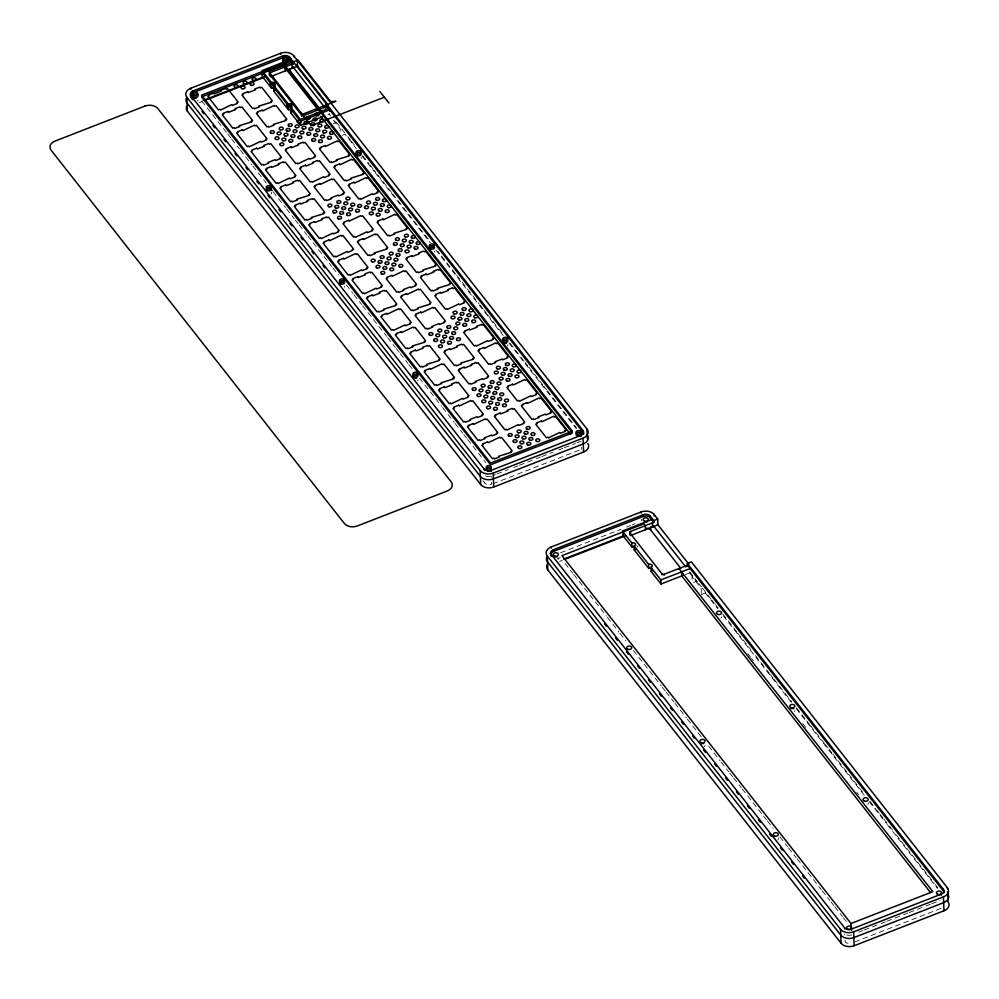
<?xml version="1.0" encoding="UTF-8"?>
<svg xmlns="http://www.w3.org/2000/svg" width="999" height="999" viewBox="0 0 999 999"><rect width="100%" height="100%" fill="white"/><g stroke="black" fill="none" stroke-linecap="round" stroke-linejoin="round"><path stroke-width="0.75" stroke-dasharray="5 3.75" d="M199.126 102.685L201.935 101.586M328.034 114.598L329.857 113.886M333.216 123.689L335.889 122.652L333.279 119.343M342.307 135.252L344.967 134.216L356.343 148.689M485.601 475.861A5.095 3.521 -2.1 0 0 491.296 476.161L495.504 474.525M496.903 473.976L508.141 469.605M513.748 467.42L517.969 465.784M519.368 465.247L533.404 459.777M536.213 458.691L540.422 457.043M541.833 456.506L553.059 452.135M558.678 449.95L562.887 448.301M564.298 447.764L575.524 443.394M576.923 442.844L581.143 441.208M492.994 483.741L581.443 449.325A5.095 3.521 -2.1 0 0 581.83 449.15M560.626 552.747L620.991 529.258M626.61 527.072L630.819 525.437M632.217 524.887L635.027 523.801M557.38 558.691L560.189 557.604M559.515 561.413L562.325 560.327M685.476 574.487L690.247 572.627M693.606 582.429L696.278 581.393L688.473 571.453M701.36 594.505L705.356 592.956L705.182 587.949M858.703 932.167L862.911 930.531M864.322 929.982L879.757 923.975M881.168 923.426L885.376 921.79M886.775 921.24L902.222 915.234M903.62 914.684L907.841 913.049M909.24 912.499L924.687 906.493M926.085 905.943L930.294 904.307M931.705 903.758L940.121 900.486M854.782 941.92L941.832 908.054M336.426 122.24L346.74 135.377M347.677 136.576L350.499 140.16M351.436 141.359L354.245 144.942M362.699 155.682L369.268 164.048M370.204 165.247L373.014 168.831M373.963 170.017L375.836 172.415M377.709 174.8L391.783 192.72M392.732 193.906L430.269 241.696M437.774 251.248L439.647 253.634M441.521 256.031L455.606 273.938M456.543 275.137L479.058 303.808M479.995 305.007L482.817 308.591M483.753 309.777L486.575 313.361M487.512 314.56L497.827 327.697M498.763 328.896L501.585 332.48M510.027 343.231L519.418 355.169M521.291 357.555L524.113 361.139M525.049 362.337L527.859 365.921M528.796 367.12L542.882 385.04M543.818 386.226L546.628 389.81M547.564 391.009L576.66 428.034M689.66 571.878L693.98 577.372M694.904 578.558L697.702 582.105M698.638 583.291L701.423 586.85M702.359 588.036L710.739 598.713M711.675 599.899L714.472 603.458M715.396 604.645L718.194 608.191M722.851 614.123L736.825 631.905M737.761 633.091L750.798 649.7M755.456 655.619L765.696 668.668M766.633 669.854L769.43 673.413M770.354 674.6L773.151 678.146M774.088 679.332L784.327 692.382M785.264 693.568L791.782 701.86M796.44 707.791L805.756 719.655M806.692 720.841L809.477 724.387M810.414 725.574L820.666 738.623M821.59 739.809L824.387 743.368M825.311 744.555L828.109 748.101M829.045 749.287L831.842 752.846M832.766 754.033L846.74 771.815M848.601 774.188L864.435 794.342M870.029 801.46L875.624 808.578M876.548 809.764L879.345 813.323M880.281 814.51L883.066 818.056M884.003 819.242L894.242 832.292M896.115 834.664L934.302 883.278M935.239 884.465L938.024 888.011M328.946 113.824L330.681 116.034M362.025 155.931L374.338 171.603M375.287 172.815L430.244 242.757M435.926 250L503.196 335.627M508.878 342.857L576.148 428.484M705.356 592.956L717.682 608.628M723.363 615.871L791.583 702.697M796.315 708.728L864.535 795.566M869.267 801.598L886.325 823.301M887.274 824.512L937.487 888.423M333.366 120.117L340.746 129.508L340.846 132.255M747.789 653.608L750.636 657.217M751.573 658.428L753.471 660.839M802.746 723.551L805.581 727.172M856.742 792.294L858.641 794.704M636.7 545.516L638.036 547.227M201.748 100.974L226.798 132.855M227.76 134.078L230.657 137.762M231.618 138.986L239.323 148.801M240.284 150.025L251.848 164.735M252.809 165.959L266.296 183.129M273.039 191.708L285.564 207.655M286.526 208.878L294.23 218.681M295.192 219.917L298.089 223.589M299.051 224.812L306.755 234.628M307.717 235.851L331.805 266.508M332.767 267.732L338.549 275.087M346.253 284.902L352.997 293.481M353.958 294.705L361.663 304.52M362.625 305.744L386.713 336.401M387.674 337.625L395.379 347.44M396.341 348.663L399.238 352.335M400.199 353.571L407.904 363.374M408.866 364.598L413.686 370.729M419.468 378.097L441.62 406.293M442.582 407.517L454.145 422.227M455.107 423.464L462.812 433.266M463.773 434.49L466.658 438.174M467.632 439.398L485.926 462.699M565.034 563.386L572.739 573.201M573.701 574.425L606.455 616.108M607.417 617.332L618.98 632.055M619.942 633.279L625.724 640.634M633.428 650.449L661.363 686.001M662.325 687.225L665.222 690.908M666.183 692.132L673.888 701.947M674.849 703.171L686.413 717.881M687.374 719.105L701.822 737.499M708.566 746.091L720.129 760.801M721.091 762.025L728.795 771.84M729.757 773.064L732.654 776.735M733.616 777.971L741.32 787.774M742.282 788.998L762.512 814.747M763.473 815.983L766.37 819.655M767.332 820.878L773.114 828.246M779.857 836.825L787.562 846.628M788.523 847.864L796.228 857.666M797.19 858.89L821.278 889.547M822.239 890.771L829.944 900.586M830.906 901.81L833.79 905.494M834.764 906.717L842.469 916.52M843.431 917.756L846.315 921.428M482.867 480.644L484.69 482.967A5.095 3.521 -2.1 0 0 491.595 484.29L491.52 482.255M844.804 934.09L844.842 935.114M845.029 940.184L845.079 941.707A5.095 3.521 -2.1 0 0 851.56 943.168M701.323 593.331L701.136 588.249L692.045 576.685L692.232 581.693M641.37 519.318L641.42 520.841M581.368 447.29L581.443 449.325M491.296 476.161L491.333 477.185M484.652 481.955L484.69 482.967M198.152 99.912A2.547 1.761 -2.1 0 1 197.39 101.036M271.179 192.258A2.547 1.761 -2.1 0 1 271.041 194.093M361.026 157.293A2.547 1.761 -2.1 0 1 361.226 158.641M344.742 286.039A2.547 1.761 -2.1 0 1 344.493 287.262M434.59 251.074A2.547 1.761 -2.1 0 1 434.54 251.96M507.954 344.568A2.547 1.761 -2.1 0 1 507.367 345.916M418.119 379.707A2.547 1.761 -2.1 0 1 417.52 380.881M851.685 934.902A5.095 3.521 -2.1 0 1 845.304 934.115M558.503 558.116A2.547 1.761 -2.1 0 1 558.104 559.502M721.715 616.833A2.547 1.761 -2.1 0 1 720.941 618.131M705.144 745.479A2.547 1.761 -2.1 0 1 704.233 746.54M794.992 710.514A2.547 1.761 -2.1 0 1 794.267 711.463M868.231 802.971A2.547 1.761 -2.1 0 1 867.906 804.507M778.383 837.936A2.547 1.761 -2.1 0 1 777.909 839.61"/><path stroke-width="1.5" d="M291.171 59.116L262 70.604L300.399 119.48L329.645 108.092M274.163 88.337A2.448 1.686 -2.1 0 0 271.628 88.287L262.213 76.411L262.075 72.353L291.233 60.852L291.283 62.375M651.623 519.58L622.464 531.081L631.805 542.981L631.955 547.04L622.602 535.139M587.899 443.494A9.628 6.656 -2.1 0 1 583.578 452.048L493.731 487.012A9.628 6.656 -2.1 0 1 480.694 484.527L187.425 111.226L186.913 97.315A9.628 6.656 -2.1 0 1 190.859 88.224L280.707 53.272A9.628 6.656 -2.1 0 1 293.743 55.744L587.012 429.046L587.087 431.218M190.959 96.841L190.909 95.754A5.095 3.521 -2.1 0 1 193.007 90.946L282.854 55.994A5.095 3.521 -2.1 0 1 289.747 57.305L583.016 430.594L583.079 432.342A5.095 3.521 -2.1 0 1 583.678 433.941M190.409 96.241A5.095 3.521 -2.1 0 1 193.069 92.682L282.917 57.73A5.095 3.521 -2.1 0 1 289.81 59.041L293.419 63.624L270.117 72.69A1.611 1.111 -2.1 0 0 269.468 74.213L269.505 75.474M203.184 100.412L264.935 76.386M204.745 100.499L263.711 77.547M269.468 74.213L301.598 115.122A1.611 1.111 -2.1 0 0 303.771 115.534L327.073 106.468L327.01 104.733M322.552 116.733L300.612 125.275L300.462 121.216L329.707 109.828L329.77 111.351M384.365 97.228L311.213 125.687L269.405 72.465A1.611 1.111 -2.1 0 1 270.055 70.954L298.052 60.065L330.794 101.723L335.951 101.249L303.708 113.786A1.611 1.111 -2.1 0 1 301.536 113.374M190.909 95.754L484.178 469.055A5.095 3.521 -2.1 0 0 491.083 470.367L580.931 435.402A5.095 3.521 -2.1 0 0 583.016 430.594M186.913 97.315L480.182 470.604A9.628 6.656 -2.1 0 0 493.219 473.089L583.066 438.124A9.628 6.656 -2.1 0 0 587.012 429.046M947.801 898.65L947.914 901.697A9.628 6.656 -2.1 0 1 943.968 910.776L854.12 945.741A9.628 6.656 -2.1 0 1 841.083 943.256L547.814 569.967L547.302 556.043A9.628 6.656 -2.1 0 1 551.248 546.952L641.096 512A9.628 6.656 -2.1 0 1 654.133 514.473L657.742 519.068L657.954 524.862L630.656 535.489M551.348 555.906L551.298 554.495A5.095 3.521 -2.1 0 1 553.396 549.687L643.244 514.722A5.095 3.521 -2.1 0 1 650.137 516.033L653.746 520.629L653.808 522.365L630.506 531.431A1.611 1.111 -2.1 0 0 629.857 532.942L629.932 534.964M550.861 553.908A5.095 3.521 -2.1 0 1 553.458 551.423L643.306 516.458A5.095 3.521 -2.1 0 1 650.199 517.769L653.808 522.365M653.746 520.629L657.742 519.068M563.598 559.14L623.226 535.939L623.089 531.88M565.134 559.228L625.499 535.739M944.067 892.669A5.095 3.521 -2.1 0 0 943.468 891.071L687.462 565.197L687.399 563.461L691.395 561.9L947.402 887.774L947.439 888.86M629.857 532.942L661.987 573.851A1.611 1.111 -2.1 0 0 664.16 574.263L687.462 565.197M682.816 575.511L661.001 584.003L660.851 579.944L690.097 568.568M851.136 927.559L850.986 923.501L932.841 891.657L678.97 568.506L679.008 569.517M551.298 554.495L844.567 927.784A5.095 3.521 -2.1 0 0 851.473 929.095L941.32 894.142A5.095 3.521 -2.1 0 0 943.406 889.335L687.399 563.461M547.302 556.043L840.571 929.345A9.628 6.656 -2.1 0 0 853.608 931.817L943.456 896.865A9.628 6.656 -2.1 0 0 947.402 887.774M379.82 91.446L388.911 103.009M296.703 65.047L327.859 104.708M657.28 524L688.798 564.135M327.073 106.468L583.079 432.342M293.132 67.133L324.812 107.455M685.501 566.583L653.246 525.524A1.611 1.111 -2.1 0 1 652.534 526.972L652.384 522.914A1.611 1.111 -2.1 0 0 653.046 521.403M286.214 69.443A5.095 3.521 -2.1 0 1 290.259 71.216L320.354 109.528M646.603 528.184A5.095 3.521 -2.1 0 1 650.649 529.957L680.744 568.256M318.581 109.765L572.452 432.917L490.596 464.772L201.611 96.915L283.454 65.06L284.927 66.933L285.077 70.991M283.441 65.747L317.095 108.579M320.654 116.284L570.679 434.528M930.106 892.032L681.755 575.923L681.618 571.865M262.075 72.353L271.416 84.253L271.566 88.312M288.399 109.728L288.249 105.669L273.726 87.188L273.876 91.246L288.399 109.728A2.448 1.686 -2.1 0 1 291.184 109.853M300.462 121.216L290.559 108.604L290.709 112.675L300.612 125.275M634.115 545.929L648.638 564.41L648.788 568.468L634.265 549.987L634.165 545.904A2.448 1.686 -2.1 0 0 635.177 543.593A2.448 1.686 -2.1 0 0 631.868 542.969M650.948 567.345L660.851 579.944M661.001 584.003L651.098 571.403L650.998 567.32A2.448 1.686 -2.1 0 0 651.997 565.009A2.448 1.686 -2.1 0 0 648.688 564.385M850.986 923.501L562 555.644L643.843 523.801L645.317 525.661L645.466 529.72M270.155 188.037L272.078 190.484M190.971 97.49L192.807 99.825M201.973 111.488L203.808 113.824M212.974 125.487L214.81 127.822M223.976 139.498L225.799 141.821M234.965 153.496L236.8 155.819M245.966 167.495L247.802 169.818M256.968 181.493L258.791 183.816M267.957 195.492L269.792 197.814M278.958 209.49L280.794 211.813M289.96 223.489L291.783 225.811M300.949 237.487L302.784 239.81M311.95 251.486L313.786 253.808M322.952 265.484L324.787 267.819M604.52 623.888L606.356 626.223M615.521 637.886L617.357 640.222M626.51 651.885L628.346 654.22M637.512 665.883L639.348 668.219M648.513 679.882L650.349 682.217M659.515 693.88L661.338 696.216M670.504 707.879L672.339 710.214M681.505 721.877L683.341 724.213M692.507 735.876L694.33 738.211M703.496 749.874L705.331 752.21M714.497 763.873L716.333 766.208M725.499 777.871L727.334 780.207M736.488 791.87L738.323 794.205M747.489 805.868L749.325 808.203M758.491 819.867L760.326 822.202M769.48 833.865L771.315 836.2M780.481 847.864L782.317 850.199M791.483 861.862L793.318 864.197M802.484 875.861L804.307 878.196M947.551 891.77L947.739 897.127M943.406 889.335L943.468 891.071M943.456 896.865L943.968 910.776M941.32 894.142L941.358 895.229M853.608 931.817L854.12 945.741M851.473 929.095L851.51 930.181M844.567 927.784L844.617 928.87M840.571 929.345L841.083 943.256M686.088 567.02L686.038 565.746A1.611 1.111 -2.1 0 1 688.211 566.158M664.16 574.263L664.198 575.274M661.987 573.851L662.025 574.862M654.133 514.473L654.183 515.934M650.137 516.033L650.199 517.769M650.536 526.91L650.649 529.957M643.244 514.722L643.306 516.458M641.096 512L641.133 513.086M630.506 531.431L630.644 534.977M587.125 431.943L587.375 438.898M583.066 438.124L583.578 452.048M580.931 435.402L580.968 436.488M553.396 549.687L553.458 551.423M551.248 546.952L551.286 548.051M551.436 552.035L551.498 553.771M493.219 473.089L493.731 487.012M491.083 470.367L491.121 471.453M484.178 469.055L484.228 470.142M480.182 470.604L480.694 484.527M327.859 108.441L327.822 107.43A1.611 1.111 -2.1 0 0 325.649 107.018L325.686 108.029M303.771 115.534L303.808 116.546M301.598 115.122L301.648 116.384M297.352 60.34L297.565 66.134L270.267 76.748L270.23 75.737M293.743 55.744L293.781 56.831M293.356 61.888L293.419 63.624M292.707 63.936L292.657 62.662A1.611 1.111 -2.1 0 1 291.995 64.186L292.145 68.244A1.611 1.111 -2.1 0 0 292.869 66.808M289.747 57.305L289.81 59.041M290.16 68.681L290.259 71.216M282.854 55.994L282.917 57.73M280.707 53.272L280.744 54.358M270.117 72.69L270.23 75.487M193.007 90.946L193.069 92.682M190.859 88.224L190.896 89.311M186.738 97.403A9.628 6.656 -2.1 0 0 187.125 103.109L480.394 476.411A9.628 6.656 -2.1 0 0 493.431 478.883L583.279 443.931A9.628 6.656 -2.1 0 0 587.225 434.84M194.218 98.364A2.547 1.761 -2.1 0 1 196.353 98.102M284.265 63.312A2.547 1.761 -2.1 0 1 286.201 63.149M504.645 343.156A2.547 1.761 -2.1 0 1 506.406 343.181M414.797 378.122A2.547 1.761 -2.1 0 1 416.558 378.134M325.587 105.282A1.611 1.111 -2.1 0 1 327.759 105.694M271.478 84.228A2.448 1.686 -2.1 0 1 274.787 84.865A2.448 1.686 -2.1 0 1 273.788 87.175L273.926 91.234A2.448 1.686 -2.1 0 0 274.925 90.534M288.299 105.644A2.448 1.686 -2.1 0 1 291.608 106.281A2.448 1.686 -2.1 0 1 290.609 108.591L290.759 112.65A2.448 1.686 -2.1 0 0 291.745 111.95M292.595 60.927A1.611 1.111 -2.1 0 1 291.933 62.438M187.425 111.226A9.628 6.656 -2.1 0 1 186.701 106.169M283.479 61.638A5.095 3.521 -2.1 0 1 284.39 61.426M947.614 893.581A9.628 6.656 -2.1 0 1 943.668 902.659L853.82 937.624A9.628 6.656 -2.1 0 1 840.783 935.139L547.514 561.838A9.628 6.656 -2.1 0 1 546.79 556.793M549.999 553.458A9.628 6.656 -2.1 0 1 551.46 552.759M547.814 569.967A9.628 6.656 -2.1 0 1 547.09 564.91M635.314 549.263A2.448 1.686 -2.1 0 1 634.315 549.962M632.005 547.027A2.448 1.686 -2.1 0 1 634.927 547.277M652.135 570.679A2.448 1.686 -2.1 0 1 651.148 571.378M648.838 568.443A2.448 1.686 -2.1 0 1 651.91 568.818M551.173 555.943A5.095 3.521 -2.1 0 1 550.998 555.644M555.007 556.942A2.547 1.761 -2.1 0 1 557.23 556.967M644.855 521.977A2.547 1.761 -2.1 0 1 647.077 522.015M701.248 743.743A2.547 1.761 -2.1 0 1 703.87 743.618M791.096 708.791A2.547 1.761 -2.1 0 1 793.718 708.666M144.88 106.119L55.032 141.084A9.628 6.656 -2.1 0 0 51.086 150.162L344.355 523.464A9.628 6.656 -2.1 0 0 357.392 525.936L447.24 490.984A9.628 6.656 -2.1 0 0 451.186 481.893L157.904 108.591A9.628 6.656 -2.1 0 0 144.88 106.119M283.391 63.324L201.536 95.18L490.534 463.024L572.39 431.181L283.391 63.324M213.549 93.119L208.591 95.042L209.203 95.817L207.792 96.366L218.381 109.853L219.805 109.303L220.404 110.077L231.83 104.62L232.43 105.395L237.387 103.471L236.775 102.697L238.199 102.148L227.597 88.661L226.186 89.211L225.574 88.436L220.617 90.36L221.229 91.134L214.148 93.881L213.549 93.119M247.715 91.808L242.757 93.731L243.369 94.505L241.958 95.055L252.547 108.541L253.971 107.992L254.57 108.766L259.528 106.843L258.916 106.069L271.553 102.16L270.941 101.386L272.365 100.837L261.763 87.35L260.339 87.9L259.74 87.125L254.782 89.048L255.394 89.823L248.314 92.582L247.715 91.808M227.972 111.476L223.014 113.399L223.626 114.173L222.215 114.723L232.804 128.209L234.228 127.66L234.827 128.434L239.785 126.511L239.173 125.737L251.81 121.828L251.199 121.054L252.622 120.504L242.02 107.018L240.609 107.567L239.997 106.793L235.04 108.716L235.652 109.49L228.571 112.25L227.972 111.476M262.138 110.165L257.18 112.088L257.792 112.862L256.381 113.411L266.97 126.91L268.394 126.361L268.993 127.123L273.951 125.2L273.339 124.425L285.976 120.517L285.364 119.743L286.788 119.193L276.186 105.707L274.775 106.256L274.163 105.482L262.737 110.939L262.138 110.165M242.395 129.833L237.437 131.756L238.049 132.53L236.638 133.079L247.228 146.578L248.651 146.016L249.25 146.791L260.677 141.346L261.276 142.108L266.233 140.185L265.622 139.41L267.045 138.861L256.443 125.375L255.032 125.924L254.42 125.15L242.994 130.607L242.395 129.833M256.818 148.189L251.86 150.112L252.472 150.886L251.061 151.436L261.651 164.935L263.074 164.385L263.674 165.147L268.631 163.224L268.019 162.45L275.1 159.703L275.699 160.477L280.657 158.541L280.045 157.78L281.468 157.23L270.866 143.731L269.455 144.281L268.843 143.506L263.886 145.442L264.498 146.204L257.417 148.963L256.818 148.189M290.984 146.878L286.026 148.814L286.638 149.575L285.227 150.137L295.816 163.624L297.24 163.074L297.839 163.848L309.265 158.391L309.865 159.166L314.822 157.243L314.21 156.468L315.634 155.919L305.032 142.42L303.621 142.969L303.009 142.208L298.052 144.131L298.664 144.905L291.583 147.652L290.984 146.878M271.241 166.546L266.283 168.481L266.895 169.243L265.484 169.793L276.074 183.292L277.497 182.742L278.097 183.516L289.523 178.059L290.122 178.833L295.08 176.91L294.468 176.136L295.891 175.587L285.289 162.088L283.878 162.637L283.266 161.875L278.309 163.799L278.921 164.573L271.84 167.32L271.241 166.546M325.15 145.579L320.192 147.502L320.804 148.277L319.393 148.826L329.982 162.313L331.406 161.763L332.005 162.537L336.963 160.614L336.351 159.84L348.988 155.931L348.376 155.157L349.8 154.608L339.198 141.121L337.787 141.671L337.175 140.896L325.749 146.341L325.15 145.579M305.407 165.247L300.449 167.17L301.061 167.944L299.65 168.494L310.239 181.98L311.663 181.431L312.262 182.205L323.688 176.748L324.288 177.522L329.245 175.599L328.634 174.825L330.057 174.276L319.455 160.777L318.044 161.338L317.432 160.564L312.475 162.487L313.087 163.262L306.006 166.009L305.407 165.247M285.664 184.915L280.707 186.838L281.318 187.612L279.907 188.162L290.497 201.648L291.92 201.099L292.52 201.873L297.477 199.937L296.865 199.176L309.503 195.267L308.891 194.493L310.314 193.943L299.712 180.444L298.301 181.006L297.69 180.232L292.732 182.155L293.344 182.929L286.263 185.677L285.664 184.915M339.573 163.936L334.615 165.859L335.227 166.633L333.816 167.183L344.405 180.669L345.829 180.12L346.428 180.894L351.386 178.971L350.774 178.197L363.411 174.288L362.799 173.514L364.223 172.964L353.621 159.478L352.21 160.027L351.598 159.253L340.172 164.71L339.573 163.936M319.83 183.604L314.872 185.527L315.484 186.301L314.073 186.85L324.663 200.337L326.086 199.788L326.685 200.562L331.643 198.639L331.031 197.864L338.112 195.117L338.711 195.879L343.668 193.956L343.057 193.182L344.48 192.632L333.878 179.146L332.467 179.695L331.855 178.921L320.429 184.378L319.83 183.604M300.087 203.272L295.13 205.195L295.741 205.969L294.33 206.518L304.92 220.005L306.343 219.455L306.943 220.23L311.9 218.306L311.288 217.532L323.926 213.624L323.314 212.849L324.737 212.3L314.136 198.813L312.724 199.363L312.113 198.589L307.155 200.512L307.767 201.286L300.687 204.033L300.087 203.272M353.996 182.293L349.038 184.216L349.65 184.99L348.239 185.539L358.828 199.038L360.252 198.476L360.851 199.251L372.277 193.806L372.877 194.568L377.834 192.645L377.222 191.87L378.646 191.321L368.044 177.834L366.633 178.384L366.021 177.61L354.595 183.067L353.996 182.293M314.51 221.628L309.553 223.551L310.165 224.325L308.753 224.875L319.343 238.374L320.766 237.812L321.366 238.586L332.792 233.142L333.391 233.903L338.349 231.98L337.737 231.206L339.161 230.657L328.559 217.17L327.148 217.72L326.536 216.945L321.578 218.868L322.19 219.643L315.11 222.402L314.51 221.628M348.676 220.317L343.718 222.24L344.33 223.014L342.919 223.564L353.509 237.063L354.932 236.513L355.532 237.275L366.958 231.83L367.557 232.605L372.515 230.669L371.903 229.907L373.326 229.358L362.724 215.859L361.313 216.408L360.701 215.634L349.275 221.091L348.676 220.317M328.933 239.985L323.976 241.908L324.588 242.682L323.177 243.232L333.766 256.731L335.189 256.181L335.789 256.943L347.215 251.498L347.814 252.272L352.772 250.337L352.16 249.575L353.584 249.013L342.982 235.527L341.571 236.076L340.959 235.302L329.533 240.759L328.933 239.985M382.842 219.006L377.884 220.941L378.496 221.703L377.085 222.253L387.674 235.752L389.098 235.202L389.697 235.976L394.655 234.041L394.043 233.279L406.68 229.37L406.069 228.596L407.492 228.047L396.89 214.548L395.479 215.097L394.867 214.335L383.441 219.78L382.842 219.006M363.099 238.674L358.142 240.609L358.753 241.371L357.342 241.92L367.932 255.419L369.355 254.87L369.955 255.644L374.912 253.709L374.3 252.947L386.938 249.038L386.326 248.264L387.749 247.715L377.147 234.216L375.736 234.765L375.124 234.003L363.698 239.448L363.099 238.674M343.356 258.341L338.399 260.277L339.011 261.039L337.6 261.588L348.189 275.087L349.613 274.538L350.212 275.312L361.638 269.855L362.237 270.629L367.195 268.694L366.583 267.932L368.007 267.382L357.405 253.883L355.994 254.433L355.382 253.671L343.956 259.116L343.356 258.341M357.779 276.698L352.822 278.634L353.434 279.408L352.023 279.957L362.612 293.444L364.036 292.894L364.635 293.669L376.061 288.212L376.66 288.986L381.618 287.063L381.006 286.288L382.43 285.739L371.828 272.24L370.417 272.789L369.805 272.028L364.847 273.951L365.459 274.725L358.379 277.472L357.779 276.698M411.688 255.732L406.73 257.655L407.342 258.429L405.931 258.978L416.521 272.465L417.944 271.915L418.544 272.69L423.501 270.766L422.889 269.992L435.527 266.084L434.915 265.309L436.338 264.76L425.736 251.273L424.325 251.823L423.713 251.049L418.756 252.972L419.368 253.746L412.287 256.493L411.688 255.732M391.945 275.399L386.988 277.322L387.6 278.097L386.188 278.646L396.778 292.133L398.201 291.583L398.801 292.357L403.758 290.434L403.146 289.66L410.227 286.9L410.826 287.675L415.784 285.751L415.172 284.977L416.595 284.428L405.994 270.941L404.583 271.491L403.971 270.717L392.545 276.161L391.945 275.399M372.202 295.067L367.245 296.99L367.857 297.764L366.446 298.314L377.035 311.8L378.459 311.251L379.058 312.025L384.016 310.102L383.404 309.328L396.041 305.419L395.429 304.645L396.853 304.096L386.251 290.609L384.84 291.159L384.228 290.384L379.27 292.307L379.882 293.082L372.802 295.829L372.202 295.067M426.111 274.088L421.153 276.011L421.765 276.785L420.354 277.335L430.944 290.834L432.367 290.272L432.967 291.046L437.924 289.123L437.312 288.349L449.95 284.44L449.338 283.666L450.761 283.117L440.159 269.63L438.748 270.18L438.136 269.405L433.179 271.328L433.791 272.103L426.71 274.862L426.111 274.088M406.368 293.756L401.411 295.679L402.023 296.453L400.611 297.003L411.201 310.489L412.624 309.94L413.224 310.714L418.181 308.791L417.57 308.017L430.207 304.108L429.595 303.334L431.019 302.784L420.417 289.298L419.006 289.847L418.394 289.073L406.968 294.53L406.368 293.756M386.625 313.424L381.668 315.347L382.28 316.121L380.869 316.671L391.458 330.157L392.882 329.608L393.481 330.382L404.907 324.937L405.507 325.699L410.464 323.776L409.852 323.002L411.276 322.452L400.674 308.966L399.263 309.515L398.651 308.741L387.225 314.198L386.625 313.424M440.534 292.445L435.576 294.368L436.188 295.142L434.777 295.692L445.367 309.19L446.79 308.641L447.39 309.403L458.816 303.958L459.415 304.732L464.373 302.797L463.761 302.035L465.184 301.473L454.582 287.987L453.171 288.536L452.559 287.762L447.602 289.698L448.214 290.459L441.133 293.219L440.534 292.445M420.791 312.113L415.834 314.036L416.446 314.81L415.035 315.359L425.624 328.858L427.048 328.309L427.647 329.071L432.604 327.148L431.993 326.373L439.073 323.626L439.672 324.4L444.63 322.465L444.018 321.703L445.442 321.141L434.84 307.655L433.429 308.204L432.817 307.43L421.391 312.887L420.791 312.113M401.049 331.78L396.091 333.703L396.703 334.478L395.292 335.027L405.881 348.526L407.305 347.977L407.904 348.738L412.862 346.815L412.25 346.041L424.887 342.133L424.275 341.358L425.699 340.809L415.097 327.322L413.686 327.872L413.074 327.098L401.648 332.555L401.049 331.78M415.472 350.137L410.514 352.073L411.126 352.834L409.715 353.384L420.304 366.883L421.728 366.333L422.327 367.095L427.285 365.172L426.673 364.398L439.31 360.489L438.698 359.727L440.122 359.178L429.52 345.679L428.109 346.228L427.497 345.454L422.552 347.39L423.151 348.164L416.071 350.911L415.472 350.137M469.38 329.158L464.423 331.094L465.034 331.868L463.623 332.417L474.213 345.904L475.636 345.354L476.236 346.129L487.662 340.671L488.261 341.446L493.219 339.523L492.607 338.748L494.03 338.199L483.429 324.7L482.017 325.249L481.406 324.488L476.448 326.411L477.06 327.185L469.98 329.932L469.38 329.158M449.637 348.826L444.68 350.761L445.292 351.536L443.881 352.085L454.47 365.572L455.894 365.022L456.493 365.796L461.451 363.861L460.839 363.099L473.476 359.19L472.864 358.416L474.288 357.867L463.686 344.368L462.275 344.917L461.663 344.156L456.718 346.079L457.317 346.853L450.237 349.6L449.637 348.826M429.895 368.494L424.937 370.429L425.549 371.191L424.138 371.753L434.727 385.239L436.151 384.69L436.75 385.464L441.708 383.529L441.096 382.767L453.733 378.858L453.121 378.084L454.545 377.535L443.943 364.036L442.532 364.585L441.92 363.823L430.494 369.268L429.895 368.494M483.803 347.527L478.846 349.45L479.458 350.224L478.046 350.774L488.636 364.26L490.059 363.711L490.659 364.485L495.616 362.562L495.005 361.788L502.085 359.028L502.684 359.802L507.642 357.879L507.03 357.105L508.454 356.556L497.852 343.069L496.441 343.619L495.829 342.844L484.403 348.289L483.803 347.527M464.06 367.195L459.103 369.118L459.715 369.892L458.304 370.442L468.893 383.928L470.317 383.379L470.916 384.153L475.874 382.23L475.262 381.456L482.342 378.696L482.942 379.47L487.899 377.547L487.287 376.773L488.711 376.223L478.109 362.737L476.698 363.286L476.086 362.512L471.141 364.435L471.74 365.209L464.66 367.957L464.06 367.195M444.318 386.863L439.36 388.786L439.972 389.56L438.561 390.109L449.15 403.596L450.574 403.047L451.173 403.821L462.599 398.364L463.199 399.138L468.156 397.215L467.544 396.441L468.968 395.891L458.366 382.405L456.955 382.954L456.343 382.18L451.398 384.103L451.998 384.877L444.917 387.624L444.318 386.863M458.741 405.219L453.783 407.142L454.395 407.917L452.984 408.466L463.573 421.953L464.997 421.403L465.596 422.177L470.554 420.254L469.942 419.48L477.023 416.733L477.622 417.495L482.579 415.572L481.968 414.797L483.391 414.248L472.789 400.761L471.378 401.311L470.766 400.537L459.34 405.994L458.741 405.219M512.649 384.24L507.692 386.163L508.304 386.938L506.893 387.487L517.482 400.986L518.906 400.437L519.505 401.198L530.931 395.754L531.53 396.528L536.488 394.593L535.876 393.818L537.3 393.269L526.698 379.782L525.287 380.332L524.675 379.558L513.249 385.015L512.649 384.24M473.164 423.576L468.206 425.499L468.818 426.273L467.407 426.823L477.997 440.322L479.42 439.76L480.019 440.534L484.977 438.611L484.365 437.837L491.446 435.089L492.045 435.851L497.002 433.928L496.391 433.154L497.814 432.604L487.212 419.118L485.801 419.667L485.189 418.893L473.776 424.35L473.164 423.576M500.112 413.087L495.167 415.01L495.766 415.784L494.355 416.333L504.957 429.832L506.368 429.283L506.98 430.045L518.394 424.6L519.005 425.374L523.951 423.439L523.351 422.677L524.762 422.115L514.16 408.628L512.749 409.178L512.15 408.404L507.192 410.339L507.804 411.101L500.724 413.861L500.112 413.087M527.072 402.597L522.115 404.533L522.727 405.294L521.316 405.844L531.905 419.343L533.329 418.793L533.928 419.555L538.886 417.632L538.274 416.858L545.354 414.11L545.953 414.885L550.911 412.949L550.299 412.187L551.723 411.638L541.121 398.139L539.71 398.688L539.098 397.914L527.672 403.371L527.072 402.597M487.587 441.933L482.629 443.856L483.241 444.63L481.83 445.179L492.42 458.678L493.843 458.129L494.443 458.891L499.4 456.968L498.788 456.193L511.426 452.285L510.814 451.523L512.237 450.974L501.635 437.475L500.224 438.024L499.612 437.25L488.199 442.707L487.587 441.933M541.495 420.954L536.538 422.889L537.15 423.651L535.739 424.213L546.328 437.699L547.752 437.15L548.351 437.924L559.777 432.467L560.377 433.241L565.334 431.318L564.722 430.544L566.146 429.995L555.544 416.496L554.133 417.045L553.521 416.283L542.095 421.728L541.495 420.954M194.231 97.315A2.547 1.761 -2.1 0 0 198.014 95.679A2.547 1.761 -2.1 0 0 194.168 94.256A2.547 1.761 -2.1 0 0 194.231 97.315M284.078 62.35A2.547 1.761 -2.1 0 0 287.862 60.714A2.547 1.761 -2.1 0 0 284.016 59.303A2.547 1.761 -2.1 0 0 284.078 62.35M267.545 190.634A2.547 1.761 -2.1 0 0 271.328 188.998A2.547 1.761 -2.1 0 0 267.482 187.587A2.547 1.761 -2.1 0 0 267.545 190.634M357.392 155.669A2.547 1.761 -2.1 0 0 361.176 154.033A2.547 1.761 -2.1 0 0 357.33 152.622A2.547 1.761 -2.1 0 0 357.392 155.669M340.859 283.953A2.547 1.761 -2.1 0 0 344.655 282.317A2.547 1.761 -2.1 0 0 340.796 280.906A2.547 1.761 -2.1 0 0 340.859 283.953M430.706 249.001A2.547 1.761 -2.1 0 0 434.503 247.365A2.547 1.761 -2.1 0 0 430.644 245.954A2.547 1.761 -2.1 0 0 430.706 249.001M504.02 342.32A2.547 1.761 -2.1 0 0 507.817 340.684A2.547 1.761 -2.1 0 0 503.971 339.273A2.547 1.761 -2.1 0 0 504.02 342.32M414.185 377.285A2.547 1.761 -2.1 0 0 417.969 375.649A2.547 1.761 -2.1 0 0 414.123 374.238A2.547 1.761 -2.1 0 0 414.185 377.285M487.5 470.604A2.547 1.761 -2.1 0 0 491.283 468.968A2.547 1.761 -2.1 0 0 487.437 467.557A2.547 1.761 -2.1 0 0 487.5 470.604M577.347 435.651A2.547 1.761 -2.1 0 0 581.131 434.016A2.547 1.761 -2.1 0 0 577.285 432.604A2.547 1.761 -2.1 0 0 577.347 435.651M503.409 406.481A2.035 1.411 -2.1 0 0 506.481 405.219A2.035 1.411 -2.1 0 0 503.434 404.033A2.035 1.411 -2.1 0 0 503.409 406.481M494.418 409.977A2.035 1.411 -2.1 0 0 497.49 408.716A2.035 1.411 -2.1 0 0 494.455 407.53A2.035 1.411 -2.1 0 0 494.418 409.977M454.695 329.545A2.035 1.411 -2.1 0 0 457.767 328.284A2.035 1.411 -2.1 0 0 454.72 327.098A2.035 1.411 -2.1 0 0 454.695 329.545M316.096 115.797A2.035 1.411 -2.1 0 0 319.168 114.535A2.035 1.411 -2.1 0 0 316.134 113.349A2.035 1.411 -2.1 0 0 316.096 115.797M298.127 122.79A2.035 1.411 -2.1 0 0 301.198 121.528A2.035 1.411 -2.1 0 0 298.164 120.342A2.035 1.411 -2.1 0 0 298.127 122.79M307.118 119.293A2.035 1.411 -2.1 0 0 310.19 118.032A2.035 1.411 -2.1 0 0 307.143 116.846A2.035 1.411 -2.1 0 0 307.118 119.293M300.849 133.716A2.035 1.411 -2.1 0 0 303.921 132.455A2.035 1.411 -2.1 0 0 300.874 131.269A2.035 1.411 -2.1 0 0 300.849 133.716M358.541 207.155A2.035 1.411 -2.1 0 0 361.613 205.894A2.035 1.411 -2.1 0 0 358.566 204.708A2.035 1.411 -2.1 0 0 358.541 207.155M296.041 127.597A2.035 1.411 -2.1 0 0 299.113 126.336A2.035 1.411 -2.1 0 0 296.066 125.15A2.035 1.411 -2.1 0 0 296.041 127.597M397.003 256.106A2.035 1.411 -2.1 0 0 400.075 254.845A2.035 1.411 -2.1 0 0 397.028 253.671A2.035 1.411 -2.1 0 0 397.003 256.106M497.964 384.615A2.035 1.411 -2.1 0 0 501.036 383.354A2.035 1.411 -2.1 0 0 498.002 382.18A2.035 1.411 -2.1 0 0 497.964 384.615M314.011 120.604A2.035 1.411 -2.1 0 0 317.083 119.343A2.035 1.411 -2.1 0 0 314.036 118.157A2.035 1.411 -2.1 0 0 314.011 120.604M320.904 121.915A2.035 1.411 -2.1 0 0 323.976 120.654A2.035 1.411 -2.1 0 0 320.941 119.468A2.035 1.411 -2.1 0 0 320.904 121.915M305.032 124.101A2.035 1.411 -2.1 0 0 308.104 122.84A2.035 1.411 -2.1 0 0 305.057 121.653A2.035 1.411 -2.1 0 0 305.032 124.101M302.934 128.908A2.035 1.411 -2.1 0 0 306.006 127.647A2.035 1.411 -2.1 0 0 302.972 126.461A2.035 1.411 -2.1 0 0 302.934 128.908M311.925 125.412A2.035 1.411 -2.1 0 0 314.997 124.151A2.035 1.411 -2.1 0 0 311.95 122.964A2.035 1.411 -2.1 0 0 311.925 125.412M497.34 368.881A2.035 1.411 -2.1 0 0 500.412 367.62A2.035 1.411 -2.1 0 0 497.365 366.446A2.035 1.411 -2.1 0 0 497.34 368.881M495.242 373.688A2.035 1.411 -2.1 0 0 498.314 372.427A2.035 1.411 -2.1 0 0 495.279 371.253A2.035 1.411 -2.1 0 0 495.242 373.688M506.318 365.384A2.035 1.411 -2.1 0 0 509.39 364.123A2.035 1.411 -2.1 0 0 506.343 362.949A2.035 1.411 -2.1 0 0 506.318 365.384M504.233 370.192A2.035 1.411 -2.1 0 0 507.305 368.931A2.035 1.411 -2.1 0 0 504.258 367.757A2.035 1.411 -2.1 0 0 504.233 370.192M513.211 366.695A2.035 1.411 -2.1 0 0 516.283 365.434A2.035 1.411 -2.1 0 0 513.249 364.26A2.035 1.411 -2.1 0 0 513.211 366.695M515.934 377.634A2.035 1.411 -2.1 0 0 519.005 376.373A2.035 1.411 -2.1 0 0 515.959 375.187A2.035 1.411 -2.1 0 0 515.934 377.634M506.955 381.118A2.035 1.411 -2.1 0 0 510.027 379.857A2.035 1.411 -2.1 0 0 506.98 378.683A2.035 1.411 -2.1 0 0 506.955 381.118M500.049 379.807A2.035 1.411 -2.1 0 0 503.121 378.546A2.035 1.411 -2.1 0 0 500.087 377.372A2.035 1.411 -2.1 0 0 500.049 379.807M502.147 375A2.035 1.411 -2.1 0 0 505.219 373.738A2.035 1.411 -2.1 0 0 502.172 372.565A2.035 1.411 -2.1 0 0 502.147 375M509.04 376.311A2.035 1.411 -2.1 0 0 512.112 375.05A2.035 1.411 -2.1 0 0 509.065 373.876A2.035 1.411 -2.1 0 0 509.04 376.311M518.019 372.827A2.035 1.411 -2.1 0 0 521.091 371.566A2.035 1.411 -2.1 0 0 518.056 370.379A2.035 1.411 -2.1 0 0 518.019 372.827M511.126 371.503A2.035 1.411 -2.1 0 0 514.198 370.242A2.035 1.411 -2.1 0 0 511.151 369.068A2.035 1.411 -2.1 0 0 511.126 371.503M454.07 313.811A2.035 1.411 -2.1 0 0 457.142 312.55A2.035 1.411 -2.1 0 0 454.095 311.363A2.035 1.411 -2.1 0 0 454.07 313.811M451.973 318.619A2.035 1.411 -2.1 0 0 455.044 317.357A2.035 1.411 -2.1 0 0 452.01 316.171A2.035 1.411 -2.1 0 0 451.973 318.619M463.049 310.314A2.035 1.411 -2.1 0 0 466.121 309.053A2.035 1.411 -2.1 0 0 463.074 307.867A2.035 1.411 -2.1 0 0 463.049 310.314M460.964 315.122A2.035 1.411 -2.1 0 0 464.036 313.861A2.035 1.411 -2.1 0 0 460.989 312.675A2.035 1.411 -2.1 0 0 460.964 315.122M469.942 311.626A2.035 1.411 -2.1 0 0 473.014 310.364A2.035 1.411 -2.1 0 0 469.98 309.178A2.035 1.411 -2.1 0 0 469.942 311.626M472.664 322.552A2.035 1.411 -2.1 0 0 475.736 321.291A2.035 1.411 -2.1 0 0 472.689 320.105A2.035 1.411 -2.1 0 0 472.664 322.552M463.686 326.049A2.035 1.411 -2.1 0 0 466.758 324.787A2.035 1.411 -2.1 0 0 463.711 323.601A2.035 1.411 -2.1 0 0 463.686 326.049M456.78 324.737A2.035 1.411 -2.1 0 0 459.852 323.476A2.035 1.411 -2.1 0 0 456.818 322.29A2.035 1.411 -2.1 0 0 456.78 324.737M458.878 319.93A2.035 1.411 -2.1 0 0 461.95 318.669A2.035 1.411 -2.1 0 0 458.903 317.482A2.035 1.411 -2.1 0 0 458.878 319.93M465.771 321.241A2.035 1.411 -2.1 0 0 468.843 319.98A2.035 1.411 -2.1 0 0 465.796 318.793A2.035 1.411 -2.1 0 0 465.771 321.241M474.75 317.744A2.035 1.411 -2.1 0 0 477.822 316.483A2.035 1.411 -2.1 0 0 474.787 315.297A2.035 1.411 -2.1 0 0 474.75 317.744M467.857 316.433A2.035 1.411 -2.1 0 0 470.929 315.172A2.035 1.411 -2.1 0 0 467.882 313.986A2.035 1.411 -2.1 0 0 467.857 316.433M396.378 240.372A2.035 1.411 -2.1 0 0 399.45 239.111A2.035 1.411 -2.1 0 0 396.403 237.937A2.035 1.411 -2.1 0 0 396.378 240.372M394.28 245.18A2.035 1.411 -2.1 0 0 397.352 243.918A2.035 1.411 -2.1 0 0 394.318 242.745A2.035 1.411 -2.1 0 0 394.28 245.18M405.357 236.875A2.035 1.411 -2.1 0 0 408.429 235.614A2.035 1.411 -2.1 0 0 405.382 234.44A2.035 1.411 -2.1 0 0 405.357 236.875M403.271 241.683A2.035 1.411 -2.1 0 0 406.343 240.422A2.035 1.411 -2.1 0 0 403.296 239.248A2.035 1.411 -2.1 0 0 403.271 241.683M412.25 238.187A2.035 1.411 -2.1 0 0 415.322 236.925A2.035 1.411 -2.1 0 0 412.287 235.752A2.035 1.411 -2.1 0 0 412.25 238.187M414.972 249.113A2.035 1.411 -2.1 0 0 418.044 247.852A2.035 1.411 -2.1 0 0 414.997 246.678A2.035 1.411 -2.1 0 0 414.972 249.113M405.994 252.61A2.035 1.411 -2.1 0 0 409.066 251.348A2.035 1.411 -2.1 0 0 406.019 250.175A2.035 1.411 -2.1 0 0 405.994 252.61M399.088 251.298A2.035 1.411 -2.1 0 0 402.16 250.037A2.035 1.411 -2.1 0 0 399.125 248.863A2.035 1.411 -2.1 0 0 399.088 251.298M401.186 246.491A2.035 1.411 -2.1 0 0 404.258 245.23A2.035 1.411 -2.1 0 0 401.211 244.056A2.035 1.411 -2.1 0 0 401.186 246.491M408.079 247.802A2.035 1.411 -2.1 0 0 411.151 246.541A2.035 1.411 -2.1 0 0 408.104 245.367A2.035 1.411 -2.1 0 0 408.079 247.802M417.058 244.305A2.035 1.411 -2.1 0 0 420.129 243.044A2.035 1.411 -2.1 0 0 417.095 241.87A2.035 1.411 -2.1 0 0 417.058 244.305M410.164 242.994A2.035 1.411 -2.1 0 0 413.236 241.733A2.035 1.411 -2.1 0 0 410.189 240.559A2.035 1.411 -2.1 0 0 410.164 242.994M370.242 214.585A2.035 1.411 -2.1 0 0 373.314 213.324A2.035 1.411 -2.1 0 0 370.279 212.138A2.035 1.411 -2.1 0 0 370.242 214.585M377.147 215.896A2.035 1.411 -2.1 0 0 380.219 214.635A2.035 1.411 -2.1 0 0 377.172 213.449A2.035 1.411 -2.1 0 0 377.147 215.896M365.434 208.466A2.035 1.411 -2.1 0 0 368.506 207.205A2.035 1.411 -2.1 0 0 365.472 206.019A2.035 1.411 -2.1 0 0 365.434 208.466M372.34 209.778A2.035 1.411 -2.1 0 0 375.412 208.516A2.035 1.411 -2.1 0 0 372.365 207.33A2.035 1.411 -2.1 0 0 372.34 209.778M367.532 203.659A2.035 1.411 -2.1 0 0 370.604 202.397A2.035 1.411 -2.1 0 0 367.557 201.211A2.035 1.411 -2.1 0 0 367.532 203.659M383.404 201.473A2.035 1.411 -2.1 0 0 386.476 200.212A2.035 1.411 -2.1 0 0 383.441 199.026A2.035 1.411 -2.1 0 0 383.404 201.473M388.211 207.592A2.035 1.411 -2.1 0 0 391.283 206.331A2.035 1.411 -2.1 0 0 388.249 205.145A2.035 1.411 -2.1 0 0 388.211 207.592M386.126 212.4A2.035 1.411 -2.1 0 0 389.198 211.139A2.035 1.411 -2.1 0 0 386.151 209.952A2.035 1.411 -2.1 0 0 386.126 212.4M379.233 211.089A2.035 1.411 -2.1 0 0 382.305 209.827A2.035 1.411 -2.1 0 0 379.258 208.641A2.035 1.411 -2.1 0 0 379.233 211.089M381.318 206.281A2.035 1.411 -2.1 0 0 384.39 205.02A2.035 1.411 -2.1 0 0 381.343 203.833A2.035 1.411 -2.1 0 0 381.318 206.281M376.511 200.162A2.035 1.411 -2.1 0 0 379.583 198.901A2.035 1.411 -2.1 0 0 376.536 197.715A2.035 1.411 -2.1 0 0 376.511 200.162M374.425 204.97A2.035 1.411 -2.1 0 0 377.497 203.709A2.035 1.411 -2.1 0 0 374.45 202.522A2.035 1.411 -2.1 0 0 374.425 204.97M309.84 130.22A2.035 1.411 -2.1 0 0 312.912 128.958A2.035 1.411 -2.1 0 0 309.865 127.772A2.035 1.411 -2.1 0 0 309.84 130.22M307.742 135.027A2.035 1.411 -2.1 0 0 310.814 133.766A2.035 1.411 -2.1 0 0 307.779 132.58A2.035 1.411 -2.1 0 0 307.742 135.027M318.818 126.723A2.035 1.411 -2.1 0 0 321.89 125.462A2.035 1.411 -2.1 0 0 318.843 124.276A2.035 1.411 -2.1 0 0 318.818 126.723M316.733 131.531A2.035 1.411 -2.1 0 0 319.805 130.27A2.035 1.411 -2.1 0 0 316.758 129.083A2.035 1.411 -2.1 0 0 316.733 131.531M325.711 128.034A2.035 1.411 -2.1 0 0 328.783 126.773A2.035 1.411 -2.1 0 0 325.749 125.599A2.035 1.411 -2.1 0 0 325.711 128.034M328.434 138.961A2.035 1.411 -2.1 0 0 331.506 137.7A2.035 1.411 -2.1 0 0 328.459 136.526A2.035 1.411 -2.1 0 0 328.434 138.961M319.455 142.457A2.035 1.411 -2.1 0 0 322.527 141.196A2.035 1.411 -2.1 0 0 319.48 140.022A2.035 1.411 -2.1 0 0 319.455 142.457M312.55 141.146A2.035 1.411 -2.1 0 0 315.622 139.885A2.035 1.411 -2.1 0 0 312.587 138.711A2.035 1.411 -2.1 0 0 312.55 141.146M314.648 136.339A2.035 1.411 -2.1 0 0 317.719 135.077A2.035 1.411 -2.1 0 0 314.673 133.891A2.035 1.411 -2.1 0 0 314.648 136.339M321.541 137.65A2.035 1.411 -2.1 0 0 324.613 136.388A2.035 1.411 -2.1 0 0 321.566 135.215A2.035 1.411 -2.1 0 0 321.541 137.65M330.519 134.153A2.035 1.411 -2.1 0 0 333.591 132.892A2.035 1.411 -2.1 0 0 330.557 131.718A2.035 1.411 -2.1 0 0 330.519 134.153M323.626 132.842A2.035 1.411 -2.1 0 0 326.698 131.581A2.035 1.411 -2.1 0 0 323.651 130.407A2.035 1.411 -2.1 0 0 323.626 132.842M498.601 400.362A2.035 1.411 -2.1 0 0 501.673 399.101A2.035 1.411 -2.1 0 0 498.626 397.914A2.035 1.411 -2.1 0 0 498.601 400.362M505.494 401.673A2.035 1.411 -2.1 0 0 508.566 400.412A2.035 1.411 -2.1 0 0 505.519 399.225A2.035 1.411 -2.1 0 0 505.494 401.673M489.61 403.846A2.035 1.411 -2.1 0 0 492.682 402.585A2.035 1.411 -2.1 0 0 489.647 401.411A2.035 1.411 -2.1 0 0 489.61 403.846M487.524 408.653A2.035 1.411 -2.1 0 0 490.596 407.392A2.035 1.411 -2.1 0 0 487.549 406.218A2.035 1.411 -2.1 0 0 487.524 408.653M496.503 405.169A2.035 1.411 -2.1 0 0 499.575 403.908A2.035 1.411 -2.1 0 0 496.54 402.722A2.035 1.411 -2.1 0 0 496.503 405.169M242.02 88.686A2.035 1.411 -2.1 0 0 245.092 87.425A2.035 1.411 -2.1 0 0 242.045 86.251A2.035 1.411 -2.1 0 0 242.02 88.686M235.115 87.375A2.035 1.411 -2.1 0 0 238.187 86.114A2.035 1.411 -2.1 0 0 235.152 84.94A2.035 1.411 -2.1 0 0 235.115 87.375M250.999 85.19A2.035 1.411 -2.1 0 0 254.071 83.928A2.035 1.411 -2.1 0 0 251.024 82.755A2.035 1.411 -2.1 0 0 250.999 85.19M253.084 80.382A2.035 1.411 -2.1 0 0 256.156 79.121A2.035 1.411 -2.1 0 0 253.122 77.947A2.035 1.411 -2.1 0 0 253.084 80.382M244.106 83.879A2.035 1.411 -2.1 0 0 247.178 82.617A2.035 1.411 -2.1 0 0 244.131 81.443A2.035 1.411 -2.1 0 0 244.106 83.879M473.101 390.297A2.035 1.411 -2.1 0 0 476.173 389.036A2.035 1.411 -2.1 0 0 473.126 387.862A2.035 1.411 -2.1 0 0 473.101 390.297M479.995 391.608A2.035 1.411 -2.1 0 0 483.066 390.347A2.035 1.411 -2.1 0 0 480.032 389.173A2.035 1.411 -2.1 0 0 479.995 391.608M482.08 386.8A2.035 1.411 -2.1 0 0 485.152 385.539A2.035 1.411 -2.1 0 0 482.117 384.365A2.035 1.411 -2.1 0 0 482.08 386.8M488.986 388.112A2.035 1.411 -2.1 0 0 492.057 386.85A2.035 1.411 -2.1 0 0 489.011 385.676A2.035 1.411 -2.1 0 0 488.986 388.112M491.071 383.304A2.035 1.411 -2.1 0 0 494.143 382.043A2.035 1.411 -2.1 0 0 491.096 380.869A2.035 1.411 -2.1 0 0 491.071 383.304M500.686 395.554A2.035 1.411 -2.1 0 0 503.758 394.293A2.035 1.411 -2.1 0 0 500.711 393.107A2.035 1.411 -2.1 0 0 500.686 395.554M491.695 399.038A2.035 1.411 -2.1 0 0 494.767 397.777A2.035 1.411 -2.1 0 0 491.733 396.603A2.035 1.411 -2.1 0 0 491.695 399.038M482.717 402.535A2.035 1.411 -2.1 0 0 485.789 401.273A2.035 1.411 -2.1 0 0 482.742 400.099A2.035 1.411 -2.1 0 0 482.717 402.535M484.802 397.727A2.035 1.411 -2.1 0 0 487.874 396.466A2.035 1.411 -2.1 0 0 484.84 395.292A2.035 1.411 -2.1 0 0 484.802 397.727M477.909 396.416A2.035 1.411 -2.1 0 0 480.981 395.154A2.035 1.411 -2.1 0 0 477.934 393.981A2.035 1.411 -2.1 0 0 477.909 396.416M493.793 394.23A2.035 1.411 -2.1 0 0 496.865 392.969A2.035 1.411 -2.1 0 0 493.818 391.795A2.035 1.411 -2.1 0 0 493.793 394.23M495.879 389.423A2.035 1.411 -2.1 0 0 498.951 388.161A2.035 1.411 -2.1 0 0 495.904 386.988A2.035 1.411 -2.1 0 0 495.879 389.423M486.888 392.919A2.035 1.411 -2.1 0 0 489.96 391.658A2.035 1.411 -2.1 0 0 486.925 390.484A2.035 1.411 -2.1 0 0 486.888 392.919M509.153 436.201A2.035 1.411 -2.1 0 0 512.225 434.94A2.035 1.411 -2.1 0 0 509.19 433.753A2.035 1.411 -2.1 0 0 509.153 436.201M516.058 437.512A2.035 1.411 -2.1 0 0 519.13 436.251A2.035 1.411 -2.1 0 0 516.083 435.064A2.035 1.411 -2.1 0 0 516.058 437.512M518.144 432.704A2.035 1.411 -2.1 0 0 521.216 431.443A2.035 1.411 -2.1 0 0 518.169 430.257A2.035 1.411 -2.1 0 0 518.144 432.704M525.037 434.016A2.035 1.411 -2.1 0 0 528.109 432.754A2.035 1.411 -2.1 0 0 525.074 431.568A2.035 1.411 -2.1 0 0 525.037 434.016M527.122 429.208A2.035 1.411 -2.1 0 0 530.194 427.947A2.035 1.411 -2.1 0 0 527.16 426.76A2.035 1.411 -2.1 0 0 527.122 429.208M536.738 441.446A2.035 1.411 -2.1 0 0 539.81 440.184A2.035 1.411 -2.1 0 0 536.775 439.011A2.035 1.411 -2.1 0 0 536.738 441.446M527.759 444.942A2.035 1.411 -2.1 0 0 530.831 443.681A2.035 1.411 -2.1 0 0 527.784 442.495A2.035 1.411 -2.1 0 0 527.759 444.942M518.768 448.439A2.035 1.411 -2.1 0 0 521.84 447.177A2.035 1.411 -2.1 0 0 518.806 445.991A2.035 1.411 -2.1 0 0 518.768 448.439M520.866 443.631A2.035 1.411 -2.1 0 0 523.938 442.37A2.035 1.411 -2.1 0 0 520.891 441.183A2.035 1.411 -2.1 0 0 520.866 443.631M513.961 442.32A2.035 1.411 -2.1 0 0 517.032 441.058A2.035 1.411 -2.1 0 0 513.998 439.872A2.035 1.411 -2.1 0 0 513.961 442.32M529.845 440.134A2.035 1.411 -2.1 0 0 532.917 438.873A2.035 1.411 -2.1 0 0 529.882 437.687A2.035 1.411 -2.1 0 0 529.845 440.134M531.93 435.327A2.035 1.411 -2.1 0 0 535.002 434.066A2.035 1.411 -2.1 0 0 531.967 432.879A2.035 1.411 -2.1 0 0 531.93 435.327M522.952 438.823A2.035 1.411 -2.1 0 0 526.023 437.562A2.035 1.411 -2.1 0 0 522.976 436.376A2.035 1.411 -2.1 0 0 522.952 438.823M429.832 335.227A2.035 1.411 -2.1 0 0 432.904 333.966A2.035 1.411 -2.1 0 0 429.857 332.779A2.035 1.411 -2.1 0 0 429.832 335.227M436.725 336.538A2.035 1.411 -2.1 0 0 439.797 335.277A2.035 1.411 -2.1 0 0 436.75 334.091A2.035 1.411 -2.1 0 0 436.725 336.538M438.811 331.73A2.035 1.411 -2.1 0 0 441.883 330.469A2.035 1.411 -2.1 0 0 438.848 329.283A2.035 1.411 -2.1 0 0 438.811 331.73M445.716 333.042A2.035 1.411 -2.1 0 0 448.788 331.78A2.035 1.411 -2.1 0 0 445.741 330.594A2.035 1.411 -2.1 0 0 445.716 333.042M447.802 328.234A2.035 1.411 -2.1 0 0 450.874 326.973A2.035 1.411 -2.1 0 0 447.827 325.786A2.035 1.411 -2.1 0 0 447.802 328.234M457.417 340.472A2.035 1.411 -2.1 0 0 460.489 339.21A2.035 1.411 -2.1 0 0 457.442 338.024A2.035 1.411 -2.1 0 0 457.417 340.472M448.426 343.968A2.035 1.411 -2.1 0 0 451.498 342.707A2.035 1.411 -2.1 0 0 448.464 341.521A2.035 1.411 -2.1 0 0 448.426 343.968M439.448 347.465A2.035 1.411 -2.1 0 0 442.52 346.203A2.035 1.411 -2.1 0 0 439.473 345.017A2.035 1.411 -2.1 0 0 439.448 347.465M441.533 342.657A2.035 1.411 -2.1 0 0 444.605 341.396A2.035 1.411 -2.1 0 0 441.558 340.209A2.035 1.411 -2.1 0 0 441.533 342.657M434.64 341.346A2.035 1.411 -2.1 0 0 437.712 340.085A2.035 1.411 -2.1 0 0 434.665 338.898A2.035 1.411 -2.1 0 0 434.64 341.346M450.524 339.161A2.035 1.411 -2.1 0 0 453.596 337.899A2.035 1.411 -2.1 0 0 450.549 336.713A2.035 1.411 -2.1 0 0 450.524 339.161M452.609 334.353A2.035 1.411 -2.1 0 0 455.681 333.092A2.035 1.411 -2.1 0 0 452.634 331.905A2.035 1.411 -2.1 0 0 452.609 334.353M443.618 337.849A2.035 1.411 -2.1 0 0 446.69 336.588A2.035 1.411 -2.1 0 0 443.656 335.402A2.035 1.411 -2.1 0 0 443.618 337.849M372.14 261.788A2.035 1.411 -2.1 0 0 375.212 260.527A2.035 1.411 -2.1 0 0 372.165 259.353A2.035 1.411 -2.1 0 0 372.14 261.788M379.033 263.099A2.035 1.411 -2.1 0 0 382.105 261.838A2.035 1.411 -2.1 0 0 379.058 260.664A2.035 1.411 -2.1 0 0 379.033 263.099M381.118 258.291A2.035 1.411 -2.1 0 0 384.19 257.03A2.035 1.411 -2.1 0 0 381.156 255.856A2.035 1.411 -2.1 0 0 381.118 258.291M388.024 259.603A2.035 1.411 -2.1 0 0 391.096 258.341A2.035 1.411 -2.1 0 0 388.049 257.168A2.035 1.411 -2.1 0 0 388.024 259.603M390.109 254.795A2.035 1.411 -2.1 0 0 393.181 253.534A2.035 1.411 -2.1 0 0 390.134 252.36A2.035 1.411 -2.1 0 0 390.109 254.795M399.725 267.033A2.035 1.411 -2.1 0 0 402.797 265.771A2.035 1.411 -2.1 0 0 399.75 264.598A2.035 1.411 -2.1 0 0 399.725 267.033M390.734 270.529A2.035 1.411 -2.1 0 0 393.806 269.268A2.035 1.411 -2.1 0 0 390.771 268.094A2.035 1.411 -2.1 0 0 390.734 270.529M381.755 274.026A2.035 1.411 -2.1 0 0 384.827 272.764A2.035 1.411 -2.1 0 0 381.78 271.591A2.035 1.411 -2.1 0 0 381.755 274.026M383.841 269.218A2.035 1.411 -2.1 0 0 386.913 267.957A2.035 1.411 -2.1 0 0 383.866 266.783A2.035 1.411 -2.1 0 0 383.841 269.218M376.948 267.907A2.035 1.411 -2.1 0 0 380.02 266.646A2.035 1.411 -2.1 0 0 376.973 265.472A2.035 1.411 -2.1 0 0 376.948 267.907M392.832 265.722A2.035 1.411 -2.1 0 0 395.904 264.46A2.035 1.411 -2.1 0 0 392.857 263.286A2.035 1.411 -2.1 0 0 392.832 265.722M394.917 260.914A2.035 1.411 -2.1 0 0 397.989 259.653A2.035 1.411 -2.1 0 0 394.942 258.479A2.035 1.411 -2.1 0 0 394.917 260.914M385.926 264.41A2.035 1.411 -2.1 0 0 388.998 263.149A2.035 1.411 -2.1 0 0 385.964 261.975A2.035 1.411 -2.1 0 0 385.926 264.41M328.871 206.706A2.035 1.411 -2.1 0 0 331.943 205.444A2.035 1.411 -2.1 0 0 328.896 204.271A2.035 1.411 -2.1 0 0 328.871 206.706M335.764 208.017A2.035 1.411 -2.1 0 0 338.836 206.756A2.035 1.411 -2.1 0 0 335.789 205.582A2.035 1.411 -2.1 0 0 335.764 208.017M337.849 203.209A2.035 1.411 -2.1 0 0 340.921 201.948A2.035 1.411 -2.1 0 0 337.887 200.774A2.035 1.411 -2.1 0 0 337.849 203.209M344.755 204.533A2.035 1.411 -2.1 0 0 347.827 203.272A2.035 1.411 -2.1 0 0 344.78 202.085A2.035 1.411 -2.1 0 0 344.755 204.533M346.84 199.725A2.035 1.411 -2.1 0 0 349.912 198.464A2.035 1.411 -2.1 0 0 346.865 197.278A2.035 1.411 -2.1 0 0 346.84 199.725M356.456 211.963A2.035 1.411 -2.1 0 0 359.528 210.702A2.035 1.411 -2.1 0 0 356.481 209.515A2.035 1.411 -2.1 0 0 356.456 211.963M347.465 215.459A2.035 1.411 -2.1 0 0 350.537 214.198A2.035 1.411 -2.1 0 0 347.502 213.012A2.035 1.411 -2.1 0 0 347.465 215.459M338.486 218.956A2.035 1.411 -2.1 0 0 341.558 217.695A2.035 1.411 -2.1 0 0 338.511 216.508A2.035 1.411 -2.1 0 0 338.486 218.956M340.572 214.148A2.035 1.411 -2.1 0 0 343.644 212.887A2.035 1.411 -2.1 0 0 340.597 211.701A2.035 1.411 -2.1 0 0 340.572 214.148M333.678 212.824A2.035 1.411 -2.1 0 0 336.75 211.563A2.035 1.411 -2.1 0 0 333.703 210.389A2.035 1.411 -2.1 0 0 333.678 212.824M349.563 210.652A2.035 1.411 -2.1 0 0 352.635 209.39A2.035 1.411 -2.1 0 0 349.588 208.204A2.035 1.411 -2.1 0 0 349.563 210.652M351.648 205.844A2.035 1.411 -2.1 0 0 354.72 204.583A2.035 1.411 -2.1 0 0 351.673 203.396A2.035 1.411 -2.1 0 0 351.648 205.844M342.657 209.34A2.035 1.411 -2.1 0 0 345.729 208.079A2.035 1.411 -2.1 0 0 342.694 206.893A2.035 1.411 -2.1 0 0 342.657 209.34M271.179 133.279A2.035 1.411 -2.1 0 0 274.25 132.018A2.035 1.411 -2.1 0 0 271.204 130.832A2.035 1.411 -2.1 0 0 271.179 133.279M278.072 134.59A2.035 1.411 -2.1 0 0 281.144 133.329A2.035 1.411 -2.1 0 0 278.097 132.143A2.035 1.411 -2.1 0 0 278.072 134.59M280.157 129.783A2.035 1.411 -2.1 0 0 283.229 128.521A2.035 1.411 -2.1 0 0 280.195 127.335A2.035 1.411 -2.1 0 0 280.157 129.783M287.063 131.094A2.035 1.411 -2.1 0 0 290.135 129.833A2.035 1.411 -2.1 0 0 287.088 128.646A2.035 1.411 -2.1 0 0 287.063 131.094M289.148 126.286A2.035 1.411 -2.1 0 0 292.22 125.025A2.035 1.411 -2.1 0 0 289.173 123.839A2.035 1.411 -2.1 0 0 289.148 126.286M298.763 138.524A2.035 1.411 -2.1 0 0 301.835 137.263A2.035 1.411 -2.1 0 0 298.788 136.076A2.035 1.411 -2.1 0 0 298.763 138.524M289.772 142.02A2.035 1.411 -2.1 0 0 292.844 140.759A2.035 1.411 -2.1 0 0 289.81 139.573A2.035 1.411 -2.1 0 0 289.772 142.02M280.794 145.517A2.035 1.411 -2.1 0 0 283.866 144.256A2.035 1.411 -2.1 0 0 280.819 143.069A2.035 1.411 -2.1 0 0 280.794 145.517M282.879 140.709A2.035 1.411 -2.1 0 0 285.951 139.448A2.035 1.411 -2.1 0 0 282.904 138.262A2.035 1.411 -2.1 0 0 282.879 140.709M275.986 139.398A2.035 1.411 -2.1 0 0 279.058 138.137A2.035 1.411 -2.1 0 0 276.011 136.95A2.035 1.411 -2.1 0 0 275.986 139.398M291.87 137.213A2.035 1.411 -2.1 0 0 294.942 135.951A2.035 1.411 -2.1 0 0 291.895 134.765A2.035 1.411 -2.1 0 0 291.87 137.213M293.956 132.405A2.035 1.411 -2.1 0 0 297.028 131.144A2.035 1.411 -2.1 0 0 293.981 129.957A2.035 1.411 -2.1 0 0 293.956 132.405M284.965 135.901A2.035 1.411 -2.1 0 0 288.037 134.64A2.035 1.411 -2.1 0 0 285.002 133.454A2.035 1.411 -2.1 0 0 284.965 135.901M288.149 106.856A2.448 1.686 -2.1 0 0 291.833 105.345A2.448 1.686 -2.1 0 0 288.187 103.933A2.448 1.686 -2.1 0 0 288.149 106.856M271.328 85.439A2.448 1.686 -2.1 0 0 275.012 83.928A2.448 1.686 -2.1 0 0 271.353 82.517A2.448 1.686 -2.1 0 0 271.328 85.439M267.432 188.873A2.547 1.761 -2.1 0 0 271.266 187.3A2.547 1.761 -2.1 0 0 267.47 185.826A2.547 1.761 -2.1 0 0 267.432 188.873M357.28 153.921A2.547 1.761 -2.1 0 0 361.114 152.335A2.547 1.761 -2.1 0 0 357.317 150.861A2.547 1.761 -2.1 0 0 357.28 153.921M340.746 282.205A2.547 1.761 -2.1 0 0 344.593 280.619A2.547 1.761 -2.1 0 0 340.784 279.146A2.547 1.761 -2.1 0 0 340.746 282.205M430.594 247.24A2.547 1.761 -2.1 0 0 434.44 245.667A2.547 1.761 -2.1 0 0 430.631 244.193A2.547 1.761 -2.1 0 0 430.594 247.24M503.908 340.559A2.547 1.761 -2.1 0 0 507.754 338.986A2.547 1.761 -2.1 0 0 503.946 337.512A2.547 1.761 -2.1 0 0 503.908 340.559M414.061 375.524A2.547 1.761 -2.1 0 0 417.907 373.951A2.547 1.761 -2.1 0 0 414.098 372.477A2.547 1.761 -2.1 0 0 414.061 375.524M487.387 468.843A2.547 1.761 -2.1 0 0 491.221 467.27A2.547 1.761 -2.1 0 0 487.425 465.796A2.547 1.761 -2.1 0 0 487.387 468.843M577.235 433.891A2.547 1.761 -2.1 0 0 581.068 432.317A2.547 1.761 -2.1 0 0 577.272 430.844A2.547 1.761 -2.1 0 0 577.235 433.891M283.966 60.589A2.547 1.761 -2.1 0 0 287.799 59.016A2.547 1.761 -2.1 0 0 284.003 57.542A2.547 1.761 -2.1 0 0 283.966 60.589M194.118 95.554A2.547 1.761 -2.1 0 0 197.952 93.968A2.547 1.761 -2.1 0 0 194.156 92.495A2.547 1.761 -2.1 0 0 194.118 95.554M554.62 556.043A2.547 1.761 -2.1 0 0 558.404 554.408A2.547 1.761 -2.1 0 0 554.557 552.996A2.547 1.761 -2.1 0 0 554.62 556.043M644.467 521.078A2.547 1.761 -2.1 0 0 648.251 519.443A2.547 1.761 -2.1 0 0 644.405 518.031A2.547 1.761 -2.1 0 0 644.467 521.078M627.934 649.362A2.547 1.761 -2.1 0 0 631.718 647.727A2.547 1.761 -2.1 0 0 627.872 646.316A2.547 1.761 -2.1 0 0 627.934 649.362M717.781 614.41A2.547 1.761 -2.1 0 0 721.565 612.774A2.547 1.761 -2.1 0 0 717.719 611.363A2.547 1.761 -2.1 0 0 717.781 614.41M701.248 742.694A2.547 1.761 -2.1 0 0 705.044 741.058A2.547 1.761 -2.1 0 0 701.186 739.647A2.547 1.761 -2.1 0 0 701.248 742.694M791.096 707.729A2.547 1.761 -2.1 0 0 794.892 706.093A2.547 1.761 -2.1 0 0 791.033 704.682A2.547 1.761 -2.1 0 0 791.096 707.729M864.41 801.061A2.547 1.761 -2.1 0 0 868.206 799.425A2.547 1.761 -2.1 0 0 864.347 798.014A2.547 1.761 -2.1 0 0 864.41 801.061M774.575 836.013A2.547 1.761 -2.1 0 0 778.358 834.377A2.547 1.761 -2.1 0 0 774.512 832.966A2.547 1.761 -2.1 0 0 774.575 836.013M847.889 929.345A2.547 1.761 -2.1 0 0 851.672 927.709A2.547 1.761 -2.1 0 0 847.826 926.298A2.547 1.761 -2.1 0 0 847.889 929.345M937.736 894.38A2.547 1.761 -2.1 0 0 941.52 892.744A2.547 1.761 -2.1 0 0 937.674 891.333A2.547 1.761 -2.1 0 0 937.736 894.38"/></g></svg>
